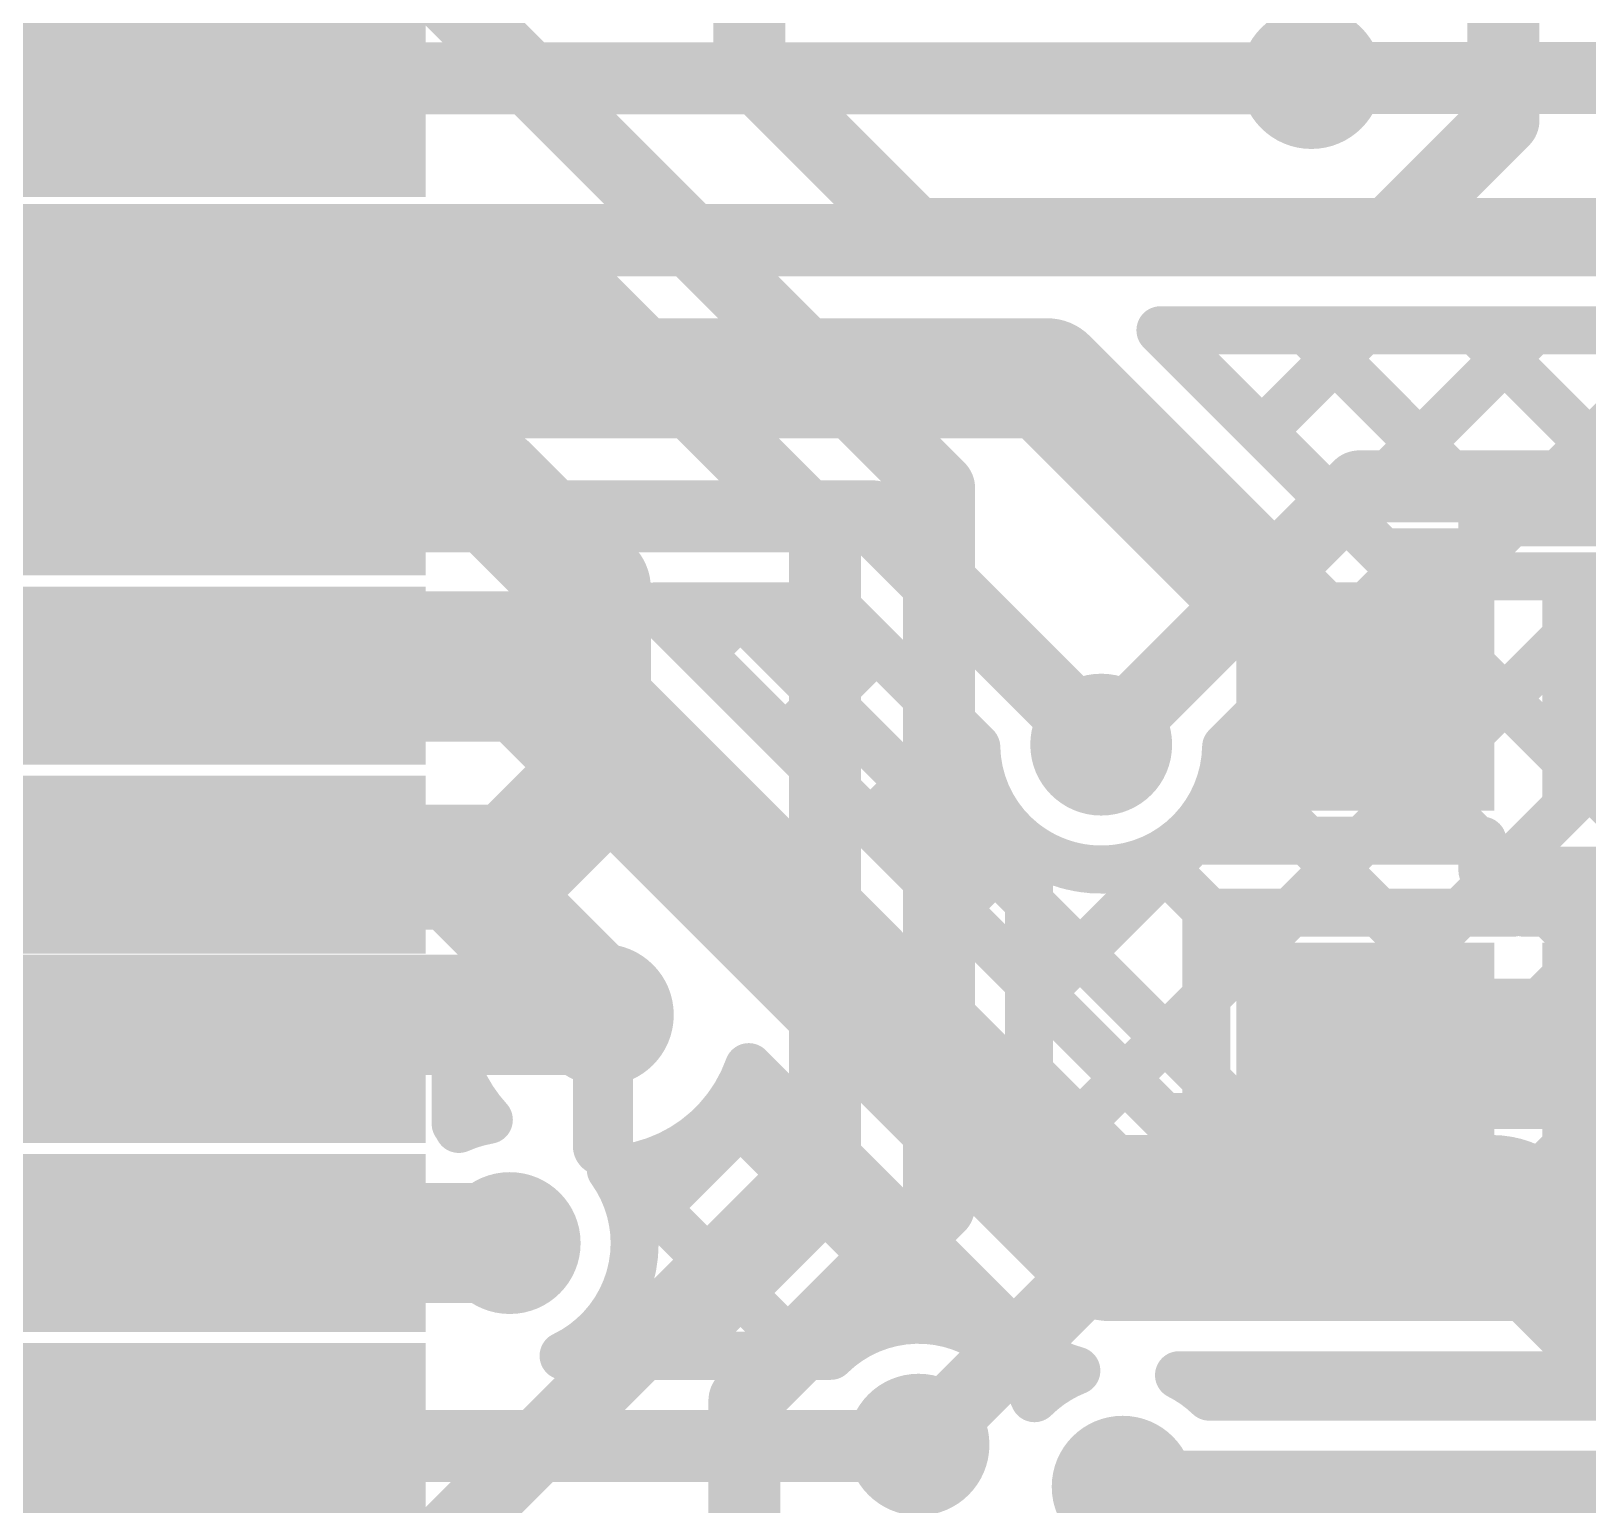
# Model space of a CAD drawing. Header units: millimetres. Extents: x -0.01 to 3.73, y -0.01 to 3.05.
# Drawn here: x 0.6348 to 0.8941, y 2.3144 to 2.5598 of the extents above; entities that cross this region are included whole.
import ezdxf

# ---------------------------------------------------------------- set-up
doc = ezdxf.new("R2010")
doc.units = ezdxf.units.MM
doc.header["$MEASUREMENT"] = 0
for name, color, linetype in [('BottomLayer', 5, 'Continuous'), ('BottomPaste', 16, 'Continuous'), ('BottomSolder', 6, 'Continuous'), ('TopLayer', 1, 'Continuous'), ('TopPaste', 8, 'Continuous'), ('TopSolder', 216, 'Continuous'), ('ViaHoleLayer', 16, 'Continuous')]:
    doc.layers.add(name, color=color, linetype=linetype)

# ---------------------------------------------------------------- blocks, each defined once
blk = doc.blocks.new('32_TQFP_17')
at = {"layer": 'TopLayer'}
for points in [[(-0.19881885, 0.12106295), (-0.13582675, 0.12106295), (-0.13582675, 0.09940945), (-0.19881885, 0.09940945)], [(-0.19881885, 0.08956685), (-0.13582675, 0.08956685), (-0.13582675, 0.06791335), (-0.19881885, 0.06791335)], [(-0.19881885, 0.05807085), (-0.13582675, 0.05807085), (-0.13582675, 0.03641735), (-0.19881885, 0.03641735)], [(-0.19881885, 0.02657475), (-0.13582675, 0.02657475), (-0.13582675, 0.00492125), (-0.19881885, 0.00492125)], [(-0.19881885, -0.00492125), (-0.13582675, -0.00492125), (-0.13582675, -0.02657475), (-0.19881885, -0.02657475)], [(-0.19881885, -0.03641735), (-0.13582675, -0.03641735), (-0.13582675, -0.05807085), (-0.19881885, -0.05807085)], [(-0.19881885, -0.06791345), (-0.13582675, -0.06791345), (-0.13582675, -0.08956695), (-0.19881885, -0.08956695)], [(-0.19881885, -0.09940945), (-0.13582675, -0.09940945), (-0.13582675, -0.12106295), (-0.19881885, -0.12106295)]]:
    blk.add_hatch(color=1, dxfattribs=at).paths.add_polyline_path(points)
at = {"layer": 'TopPaste'}
for points in [[(-0.19881885, 0.12106295), (-0.13582675, 0.12106295), (-0.13582675, 0.09940945), (-0.19881885, 0.09940945)], [(-0.19881885, 0.08956685), (-0.13582675, 0.08956685), (-0.13582675, 0.06791335), (-0.19881885, 0.06791335)], [(-0.19881885, 0.05807085), (-0.13582675, 0.05807085), (-0.13582675, 0.03641735), (-0.19881885, 0.03641735)], [(-0.19881885, 0.02657475), (-0.13582675, 0.02657475), (-0.13582675, 0.00492125), (-0.19881885, 0.00492125)], [(-0.19881885, -0.00492125), (-0.13582675, -0.00492125), (-0.13582675, -0.02657475), (-0.19881885, -0.02657475)], [(-0.19881885, -0.03641735), (-0.13582675, -0.03641735), (-0.13582675, -0.05807085), (-0.19881885, -0.05807085)], [(-0.19881885, -0.06791345), (-0.13582675, -0.06791345), (-0.13582675, -0.08956695), (-0.19881885, -0.08956695)], [(-0.19881885, -0.09940945), (-0.13582675, -0.09940945), (-0.13582675, -0.12106295), (-0.19881885, -0.12106295)]]:
    blk.add_hatch(color=8, dxfattribs=at).paths.add_polyline_path(points)
at = {"layer": 'TopSolder'}
for points in [[(-0.20281885, 0.12506295), (-0.13182675, 0.12506295), (-0.13182675, 0.09540945), (-0.20281885, 0.09540945)], [(-0.20281885, 0.09356685), (-0.13182675, 0.09356685), (-0.13182675, 0.06391335), (-0.20281885, 0.06391335)], [(-0.20281885, 0.06207085), (-0.13182675, 0.06207085), (-0.13182675, 0.03241735), (-0.20281885, 0.03241735)], [(-0.20281885, 0.03057475), (-0.13182675, 0.03057475), (-0.13182675, 0.00092125), (-0.20281885, 0.00092125)], [(-0.20281885, -0.00092125), (-0.13182675, -0.00092125), (-0.13182675, -0.03057475), (-0.20281885, -0.03057475)], [(-0.20281885, -0.03241735), (-0.13182675, -0.03241735), (-0.13182675, -0.06207085), (-0.20281885, -0.06207085)], [(-0.20281885, -0.06391345), (-0.13182675, -0.06391345), (-0.13182675, -0.09356695), (-0.20281885, -0.09356695)], [(-0.20281885, -0.09540945), (-0.13182675, -0.09540945), (-0.13182675, -0.12506295), (-0.20281885, -0.12506295)]]:
    blk.add_hatch(color=216, dxfattribs=at).paths.add_polyline_path(points)
blk = doc.blocks.new('R__0603_B_106')
at = {"layer": 'BottomLayer'}
for points in [[(-0.045, -0.0175), (-0.045, 0.0175), (-0.015, 0.0175), (-0.015, -0.0175)], [(0.015, -0.0175), (0.015, 0.0175), (0.045, 0.0175), (0.045, -0.0175)]]:
    blk.add_hatch(color=5, dxfattribs=at).paths.add_polyline_path(points)
at = {"layer": 'BottomPaste'}
for points in [[(-0.045, -0.0175), (-0.045, 0.0175), (-0.015, 0.0175), (-0.015, -0.0175)], [(0.015, -0.0175), (0.015, 0.0175), (0.045, 0.0175), (0.045, -0.0175)]]:
    blk.add_hatch(color=16, dxfattribs=at).paths.add_polyline_path(points)
at = {"layer": 'BottomSolder'}
for points in [[(-0.049, -0.0215), (-0.049, 0.0215), (-0.011, 0.0215), (-0.011, -0.0215)], [(0.011, -0.0215), (0.011, 0.0215), (0.049, 0.0215), (0.049, -0.0215)]]:
    blk.add_hatch(color=6, dxfattribs=at).paths.add_polyline_path(points)
blk = doc.blocks.new('R__0603_B_107')
at = {"layer": 'BottomLayer'}
for points in [[(-0.045, -0.0175), (-0.045, 0.0175), (-0.015, 0.0175), (-0.015, -0.0175)], [(0.015, -0.0175), (0.015, 0.0175), (0.045, 0.0175), (0.045, -0.0175)]]:
    blk.add_hatch(color=5, dxfattribs=at).paths.add_polyline_path(points)
at = {"layer": 'BottomPaste'}
for points in [[(-0.045, -0.0175), (-0.045, 0.0175), (-0.015, 0.0175), (-0.015, -0.0175)], [(0.015, -0.0175), (0.015, 0.0175), (0.045, 0.0175), (0.045, -0.0175)]]:
    blk.add_hatch(color=16, dxfattribs=at).paths.add_polyline_path(points)
at = {"layer": 'BottomSolder'}
for points in [[(-0.049, -0.0215), (-0.049, 0.0215), (-0.011, 0.0215), (-0.011, -0.0215)], [(0.011, -0.0215), (0.011, 0.0215), (0.049, 0.0215), (0.049, -0.0215)]]:
    blk.add_hatch(color=6, dxfattribs=at).paths.add_polyline_path(points)

msp = doc.modelspace()

# ---------------------------------------------------------------- hatches: boundary and pattern name
at = {"layer": 'BottomLayer'}
h = msp.add_hatch(color=5, dxfattribs=at)
edge = h.paths.add_edge_path()
edge.add_arc((0.848, 2.552), 0.011811, 0, 360)
h = msp.add_hatch(color=5, dxfattribs=at)
edge = h.paths.add_edge_path()
edge.add_arc((0.813, 2.441), 0.011811, 0, 360)
h = msp.add_hatch(color=5, dxfattribs=at)
edge = h.paths.add_edge_path()
edge.add_arc((0.73, 2.396), 0.011811, 0, 360)
h = msp.add_hatch(color=5, dxfattribs=at)
edge = h.paths.add_edge_path()
edge.add_arc((0.7144838, 2.358), 0.011811, 0, 360)
h = msp.add_hatch(color=5, dxfattribs=at)
edge = h.paths.add_edge_path()
edge.add_arc((0.7825732, 2.3244267), 0.011811, 0, 360)
h = msp.add_hatch(color=5, dxfattribs=at)
edge = h.paths.add_edge_path()
edge.add_arc((0.8165748, 2.3174267), 0.011811, 0, 360)
at = {"layer": 'TopLayer'}
h = msp.add_hatch(color=1, dxfattribs=at)
edge = h.paths.add_edge_path()
edge.add_arc((0.848, 2.552), 0.011811, 0, 360)
h = msp.add_hatch(color=1, dxfattribs=at)
edge = h.paths.add_edge_path()
edge.add_arc((0.813, 2.441), 0.011811, 0, 360)
h = msp.add_hatch(color=1, dxfattribs=at)
edge = h.paths.add_edge_path()
edge.add_arc((0.73, 2.396), 0.011811, 0, 360)
h = msp.add_hatch(color=1, dxfattribs=at)
edge = h.paths.add_edge_path()
edge.add_arc((0.7144838, 2.358), 0.011811, 0, 360)
h = msp.add_hatch(color=1, dxfattribs=at)
edge = h.paths.add_edge_path()
edge.add_arc((0.7825732, 2.3244267), 0.011811, 0, 360)
h = msp.add_hatch(color=1, dxfattribs=at)
edge = h.paths.add_edge_path()
edge.add_arc((0.8165748, 2.3174267), 0.011811, 0, 360)
at = {"layer": 'ViaHoleLayer'}
h = msp.add_hatch(color=16, dxfattribs=at)
edge = h.paths.add_edge_path()
edge.add_arc((0.848, 2.552), 0.0059055, 0, 360)
h = msp.add_hatch(color=16, dxfattribs=at)
edge = h.paths.add_edge_path()
edge.add_arc((0.813, 2.441), 0.0059055, 0, 360)
h = msp.add_hatch(color=16, dxfattribs=at)
edge = h.paths.add_edge_path()
edge.add_arc((0.73, 2.396), 0.0059055, 0, 360)
h = msp.add_hatch(color=16, dxfattribs=at)
edge = h.paths.add_edge_path()
edge.add_arc((0.7144838, 2.358), 0.0059055, 0, 360)
h = msp.add_hatch(color=16, dxfattribs=at)
edge = h.paths.add_edge_path()
edge.add_arc((0.7825732, 2.3244267), 0.0059055, 0, 360)
h = msp.add_hatch(color=16, dxfattribs=at)
edge = h.paths.add_edge_path()
edge.add_arc((0.8165748, 2.3174267), 0.0059055, 0, 360)

# ---------------------------------------------------------------- linework, layer by layer
at = {"layer": 'BottomLayer'}
for points, const_width in [([(0.88, 2.545), (0.88, 2.652)], 0.012), ([(0.501935, 2.551935), (0.848, 2.551935)], 0.012), ([(0.86, 2.525), (0.88, 2.545)], 0.012), ([(0.506, 2.525), (0.86, 2.525)], 0.012), ([(0.86, 2.525), (1.025, 2.525)], 0.012), ([(0.82287, 2.51), (0.86, 2.51)], 0.008), ([(0.82287, 2.51), (0.85987, 2.473)], 0.008), ([(0.8256217, 2.5072482), (0.8283735, 2.51)], 0.008), ([(0.8397639, 2.4931061), (0.8566578, 2.51)], 0.008), ([(0.847162, 2.51), (0.879162, 2.478)], 0.008), ([(0.853906, 2.4789639), (0.8849421, 2.51)], 0.008), ([(0.86, 2.51), (1.0187868, 2.51)], 0.008), ([(0.8754463, 2.51), (0.9074463, 2.478)], 0.008), ([(0.8812264, 2.478), (0.9132264, 2.51)], 0.008), ([(0.524, 2.502), (0.804, 2.502)], 0.02), ([(0.804, 2.502), (0.8495, 2.4565)], 0.02), ([(0.551, 2.479), (0.775, 2.479)], 0.012), ([(0.775, 2.479), (0.813, 2.441)], 0.012), ([(0.8765, 2.478), (0.9395, 2.478)], 0.008), ([(0.8765, 2.4732736), (0.8812264, 2.478)], 0.008), ([(0.8765, 2.473), (0.8765, 2.478)], 0.008), ([(0.85987, 2.473), (0.8765, 2.473)], 0.008), ([(0.6, 2.454), (0.7180001, 2.454)], 0.025), ([(0.7180001, 2.454), (0.8145001, 2.3575)], 0.025), ([(0.7384057, 2.464), (0.7687868, 2.464)], 0.008), ([(0.7384057, 2.464), (0.8234057, 2.379)], 0.008), ([(0.7462474, 2.4561582), (0.7540892, 2.464)], 0.008), ([(0.7517405, 2.464), (0.8305, 2.3852405)], 0.008), ([(0.7687868, 2.464), (0.792193, 2.4405938)], 0.008), ([(0.8495, 2.454), (0.8495, 2.4565)], 0.02), ([(0.8495, 2.454), (0.8545, 2.449)], 0.02), ([(0.7603896, 2.4420161), (0.7755801, 2.4572066)], 0.008), ([(0.8545, 2.449), (0.857, 2.449)], 0.02), ([(0.7745317, 2.4278739), (0.7897223, 2.4430645)], 0.008), ([(0.8305, 2.425), (0.8305, 2.4297373)], 0.008), ([(0.802816, 2.3995896), (0.8305, 2.4272736)], 0.008), ([(0.7886739, 2.4137318), (0.7998292, 2.4248871)], 0.008), ([(0.8305, 2.425), (0.8765, 2.425)], 0.008), ([(0.8445107, 2.413), (0.8565107, 2.425)], 0.008), ([(0.8473091, 2.425), (0.8593091, 2.413)], 0.008), ([(0.8765, 2.42), (0.8765, 2.425)], 0.008), ([(0.8765, 2.4240934), (0.8805934, 2.42)], 0.008), ([(0.821857, 2.4221678), (0.8310248, 2.413)], 0.008), ([(0.872795, 2.413), (0.879795, 2.42)], 0.008), ([(0.8765, 2.42), (0.929213, 2.42)], 0.008), ([(0.8805934, 2.42), (0.8875934, 2.413)], 0.008), ([(0.8305, 2.413), (0.8815, 2.413)], 0.008), ([(0.8305, 2.379), (0.8305, 2.413)], 0.008), ([(0.8835, 2.413), (0.9307881, 2.413)], 0.008), ([(0.511, 2.396), (0.73, 2.396)], 0.02), ([(0.73, 2.374189), (0.73, 2.396)], 0.01), ([(0.8169582, 2.3854475), (0.8305, 2.3989893)], 0.008), ([(0.8575079, 2.3895079), (0.950004, 2.3895079)], 0.025), ([(0.857, 2.389), (0.8575079, 2.3895079)], 0.012), ([(0.754299, 2.3872955), (0.7992973, 2.3422972)], 0.008), ([(0.7351747, 2.3602326), (0.7582683, 2.3833262)], 0.008), ([(0.7505306, 2.380357), (0.7859209, 2.3449667)], 0.008), ([(0.8234057, 2.379), (0.8305, 2.379)], 0.008), ([(0.7323107, 2.3702926), (0.7633796, 2.3392237)], 0.008), ([(0.7424501, 2.3392237), (0.7724104, 2.369184)], 0.008), ([(0.8145001, 2.3575), (0.950004, 2.3575)], 0.025), ([(0.524, 2.358), (0.7144838, 2.358)], 0.02), ([(0.7755149, 2.3440042), (0.7865526, 2.3550419)], 0.008), ([(0.7300884, 2.3442306), (0.7350953, 2.3392237)], 0.008), ([(0.7980899, 2.3382949), (0.8007591, 2.3409641)], 0.008), ([(0.7234587, 2.3392237), (0.7679395, 2.3392237)], 0.008), ([(0.8259626, 2.336), (0.950004, 2.336)], 0.008), ([(0.8487903, 2.3324267), (0.8523636, 2.336)], 0.008), ([(0.8514562, 2.336), (0.8550295, 2.3324267)], 0.008), ([(0.8770746, 2.3324267), (0.8806479, 2.336)], 0.008), ([(0.8797405, 2.336), (0.8833138, 2.3324267)], 0.008), ([(0.8310004, 2.3324267), (1.031, 2.3324267)], 0.008), ([(0.5402237, 2.3242237), (0.7823702, 2.3242237)], 0.012), ([(0.7823702, 2.3242237), (0.7825732, 2.3244267)], 0.012), ([(0.8165748, 2.3174267), (1.1083019, 2.3174267)], 0.012), ([(0.8165748, 2.2654252), (0.8165748, 2.3174267)], 0.012)]:
    msp.add_lwpolyline(points, dxfattribs=dict(at, const_width=const_width))
for points, const_width in [([(0.845, 2.551935, 1), (0.851, 2.551935, 1)], 0.006), ([(0.877, 2.545, 1), (0.883, 2.545, 1)], 0.006), ([(0.877, 2.545, 1), (0.883, 2.545, 1)], 0.006), ([(0.857, 2.525, 1), (0.863, 2.525, 1)], 0.006), ([(0.857, 2.525, 1), (0.863, 2.525, 1)], 0.006), ([(0.857, 2.525, 1), (0.863, 2.525, 1)], 0.006), ([(0.82087, 2.51, 1), (0.82487, 2.51, 1)], 0.004), ([(0.82087, 2.51, 1), (0.82487, 2.51, 1)], 0.004), ([(0.8263735, 2.51, 1), (0.8303735, 2.51, 1)], 0.004), ([(0.845162, 2.51, 1), (0.849162, 2.51, 1)], 0.004), ([(0.8546578, 2.51, 1), (0.8586578, 2.51, 1)], 0.004), ([(0.858, 2.51, 1), (0.862, 2.51, 1)], 0.004), ([(0.858, 2.51, 1), (0.862, 2.51, 1)], 0.004), ([(0.8734463, 2.51, 1), (0.8774463, 2.51, 1)], 0.004), ([(0.8829421, 2.51, 1), (0.8869421, 2.51, 1)], 0.004), ([(0.799, 2.502, 1), (0.809, 2.502, 1)], 0.01), ([(0.799, 2.502, 1), (0.809, 2.502, 1)], 0.01), ([(0.8236217, 2.5072482, 1), (0.8276217, 2.5072482, 1)], 0.004), ([(0.8377639, 2.4931061, 1), (0.8417639, 2.4931061, 1)], 0.004), ([(0.772, 2.479, 1), (0.778, 2.479, 1)], 0.006), ([(0.772, 2.479, 1), (0.778, 2.479, 1)], 0.006), ([(0.851906, 2.4789639, 1), (0.855906, 2.4789639, 1)], 0.004), ([(0.8745, 2.478, 1), (0.8785, 2.478, 1)], 0.004), ([(0.8745, 2.478, 1), (0.8785, 2.478, 1)], 0.004), ([(0.877162, 2.478, 1), (0.881162, 2.478, 1)], 0.004), ([(0.8792264, 2.478, 1), (0.8832264, 2.478, 1)], 0.004), ([(0.8792264, 2.478, 1), (0.8832264, 2.478, 1)], 0.004), ([(0.85787, 2.473, 1), (0.86187, 2.473, 1)], 0.004), ([(0.85787, 2.473, 1), (0.86187, 2.473, 1)], 0.004), ([(0.8745, 2.4732736, 1), (0.8785, 2.4732736, 1)], 0.004), ([(0.8745, 2.473, 1), (0.8785, 2.473, 1)], 0.004), ([(0.8745, 2.473, 1), (0.8785, 2.473, 1)], 0.004), ([(0.7117501, 2.454, 1), (0.7242501, 2.454, 1)], 0.0125), ([(0.7117501, 2.454, 1), (0.7242501, 2.454, 1)], 0.0125), ([(0.7364057, 2.464, 1), (0.7404057, 2.464, 1)], 0.004), ([(0.7364057, 2.464, 1), (0.7404057, 2.464, 1)], 0.004), ([(0.7497405, 2.464, 1), (0.7537405, 2.464, 1)], 0.004), ([(0.7520892, 2.464, 1), (0.7560892, 2.464, 1)], 0.004), ([(0.7667868, 2.464, 1), (0.7707868, 2.464, 1)], 0.004), ([(0.7667868, 2.464, 1), (0.7707868, 2.464, 1)], 0.004), ([(0.8445, 2.4565, 1), (0.8545, 2.4565, 1)], 0.01), ([(0.8445, 2.4565, 1), (0.8545, 2.4565, 1)], 0.01), ([(0.8445, 2.454, 1), (0.8545, 2.454, 1)], 0.01), ([(0.8445, 2.454, 1), (0.8545, 2.454, 1)], 0.01), ([(0.7735801, 2.4572066, 1), (0.7775801, 2.4572066, 1)], 0.004), ([(0.7442474, 2.4561582, 1), (0.7482474, 2.4561582, 1)], 0.004), ([(0.8495, 2.449, 1), (0.8595, 2.449, 1)], 0.01), ([(0.8495, 2.449, 1), (0.8595, 2.449, 1)], 0.01), ([(0.852, 2.449, 1), (0.862, 2.449, 1)], 0.01), ([(0.7583896, 2.4420161, 1), (0.7623896, 2.4420161, 1)], 0.004), ([(0.7877223, 2.4430645, 1), (0.7917223, 2.4430645, 1)], 0.004), ([(0.81, 2.441, 1), (0.816, 2.441, 1)], 0.006), ([(0.790193, 2.4405938, 1), (0.794193, 2.4405938, 1)], 0.004), ([(0.790193, 2.4405938, 1), (0.794193, 2.4405938, 1)], 0.004), ([(0.8285, 2.4297373, 1), (0.8325, 2.4297373, 1)], 0.004), ([(0.8285, 2.4297373, 1), (0.8325, 2.4297373, 1)], 0.004), ([(0.7725317, 2.4278739, 1), (0.7765317, 2.4278739, 1)], 0.004), ([(0.8285, 2.4272736, 1), (0.8325, 2.4272736, 1)], 0.004), ([(0.7978292, 2.4248871, 1), (0.8018292, 2.4248871, 1)], 0.004), ([(0.8285, 2.425, 1), (0.8325, 2.425, 1)], 0.004), ([(0.8285, 2.425, 1), (0.8325, 2.425, 1)], 0.004), ([(0.8453091, 2.425, 1), (0.8493091, 2.425, 1)], 0.004), ([(0.8545107, 2.425, 1), (0.8585107, 2.425, 1)], 0.004), ([(0.8745, 2.425, 1), (0.8785, 2.425, 1)], 0.004), ([(0.8745, 2.425, 1), (0.8785, 2.425, 1)], 0.004), ([(0.8745, 2.4240934, 1), (0.8785, 2.4240934, 1)], 0.004), ([(0.819857, 2.4221678, 1), (0.823857, 2.4221678, 1)], 0.004), ([(0.8745, 2.42, 1), (0.8785, 2.42, 1)], 0.004), ([(0.8745, 2.42, 1), (0.8785, 2.42, 1)], 0.004), ([(0.877795, 2.42, 1), (0.881795, 2.42, 1)], 0.004), ([(0.8785934, 2.42, 1), (0.8825934, 2.42, 1)], 0.004), ([(0.8785934, 2.42, 1), (0.8825934, 2.42, 1)], 0.004), ([(0.7866739, 2.4137318, 1), (0.7906739, 2.4137318, 1)], 0.004), ([(0.8285, 2.413, 1), (0.8325, 2.413, 1)], 0.004), ([(0.8285, 2.413, 1), (0.8325, 2.413, 1)], 0.004), ([(0.8290248, 2.413, 1), (0.8330248, 2.413, 1)], 0.004), ([(0.8425107, 2.413, 1), (0.8465107, 2.413, 1)], 0.004), ([(0.8573091, 2.413, 1), (0.8613091, 2.413, 1)], 0.004), ([(0.870795, 2.413, 1), (0.874795, 2.413, 1)], 0.004), ([(0.8795, 2.413, 1), (0.8835, 2.413, 1)], 0.004), ([(0.8815, 2.413, 1), (0.8855, 2.413, 1)], 0.004), ([(0.8855934, 2.413, 1), (0.8895934, 2.413, 1)], 0.004), ([(0.725, 2.396, 1), (0.735, 2.396, 1)], 0.01), ([(0.800816, 2.3995896, 1), (0.804816, 2.3995896, 1)], 0.004), ([(0.7275, 2.396, 1), (0.7325, 2.396, 1)], 0.005), ([(0.8285, 2.3989893, 1), (0.8325, 2.3989893, 1)], 0.004), ([(0.8512579, 2.3895079, 1), (0.8637579, 2.3895079, 1)], 0.0125), ([(0.854, 2.389, 1), (0.86, 2.389, 1)], 0.006), ([(0.8545079, 2.3895079, 1), (0.8605079, 2.3895079, 1)], 0.006), ([(0.752299, 2.3872955, 1), (0.756299, 2.3872955, 1)], 0.004), ([(0.752299, 2.3872955, 1), (0.756299, 2.3872955, 1)], 0.004), ([(0.8149582, 2.3854475, 1), (0.8189582, 2.3854475, 1)], 0.004), ([(0.8285, 2.3852405, 1), (0.8325, 2.3852405, 1)], 0.004), ([(0.7562683, 2.3833262, 1), (0.7602683, 2.3833262, 1)], 0.004), ([(0.7485306, 2.380357, 1), (0.7525306, 2.380357, 1)], 0.004), ([(0.8214057, 2.379, 1), (0.8254057, 2.379, 1)], 0.004), ([(0.8214057, 2.379, 1), (0.8254057, 2.379, 1)], 0.004), ([(0.8285, 2.379, 1), (0.8325, 2.379, 1)], 0.004), ([(0.8285, 2.379, 1), (0.8325, 2.379, 1)], 0.004), ([(0.7275, 2.374189, 1), (0.7325, 2.374189, 1)], 0.005), ([(0.729327, 2.3702231, 1), (0.733327, 2.3702231, 1)], 0.004), ([(0.729327, 2.3702231, 1), (0.733327, 2.3702231, 1)], 0.004), ([(0.7303107, 2.3702926, 1), (0.7343107, 2.3702926, 1)], 0.004), ([(0.7704104, 2.369184, 1), (0.7744104, 2.369184, 1)], 0.004), ([(0.8082501, 2.3575, 1), (0.8207501, 2.3575, 1)], 0.0125), ([(0.8082501, 2.3575, 1), (0.8207501, 2.3575, 1)], 0.0125), ([(0.7094838, 2.358, 1), (0.7194838, 2.358, 1)], 0.01), ([(0.7331747, 2.3602326, 1), (0.7371747, 2.3602326, 1)], 0.004), ([(0.7332948, 2.358, 1), (0.7372948, 2.358, 1)], 0.004), ([(0.7332948, 2.358, 1), (0.7372948, 2.358, 1)], 0.004), ([(0.7845526, 2.3550419, 1), (0.7885526, 2.3550419, 1)], 0.004), ([(0.7280884, 2.3442306, 1), (0.7320884, 2.3442306, 1)], 0.004), ([(0.7735149, 2.3440042, 1), (0.7775149, 2.3440042, 1)], 0.004), ([(0.7839209, 2.3449667, 1), (0.7879209, 2.3449667, 1)], 0.004), ([(0.7972973, 2.3422972, 1), (0.8012973, 2.3422972, 1)], 0.004), ([(0.7972973, 2.3422972, 1), (0.8012973, 2.3422972, 1)], 0.004), ([(0.7972973, 2.3422972, 1), (0.8012973, 2.3422972, 1)], 0.004), ([(0.7987591, 2.3409641, 1), (0.8027591, 2.3409641, 1)], 0.004), ([(0.7214587, 2.3392237, 1), (0.7254587, 2.3392237, 1)], 0.004), ([(0.7214587, 2.3392237, 1), (0.7254587, 2.3392237, 1)], 0.004), ([(0.7330953, 2.3392237, 1), (0.7370953, 2.3392237, 1)], 0.004), ([(0.7404501, 2.3392237, 1), (0.7444501, 2.3392237, 1)], 0.004), ([(0.7613796, 2.3392237, 1), (0.7653796, 2.3392237, 1)], 0.004), ([(0.7659395, 2.3392237, 1), (0.7699395, 2.3392237, 1)], 0.004), ([(0.7659395, 2.3392237, 1), (0.7699395, 2.3392237, 1)], 0.004), ([(0.7960899, 2.3382949, 1), (0.8000899, 2.3382949, 1)], 0.004), ([(0.806857, 2.3367538, 1), (0.810857, 2.3367538, 1)], 0.004), ([(0.806857, 2.3367538, 1), (0.810857, 2.3367538, 1)], 0.004), ([(0.806857, 2.3367537, 1), (0.810857, 2.3367537, 1)], 0.004), ([(0.8239626, 2.336, 1), (0.8279626, 2.336, 1)], 0.004), ([(0.8239626, 2.336, 1), (0.8279626, 2.336, 1)], 0.004), ([(0.8494562, 2.336, 1), (0.8534562, 2.336, 1)], 0.004), ([(0.8503636, 2.336, 1), (0.8543636, 2.336, 1)], 0.004), ([(0.8777405, 2.336, 1), (0.8817405, 2.336, 1)], 0.004), ([(0.8786479, 2.336, 1), (0.8826479, 2.336, 1)], 0.004), ([(0.7998891, 2.3321722, 1), (0.8038891, 2.3321722, 1)], 0.004), ([(0.7998892, 2.3321722, 1), (0.8038892, 2.3321722, 1)], 0.004), ([(0.8290004, 2.3324267, 1), (0.8330004, 2.3324267, 1)], 0.004), ([(0.8290004, 2.3324267, 1), (0.8330004, 2.3324267, 1)], 0.004), ([(0.8467903, 2.3324267, 1), (0.8507903, 2.3324267, 1)], 0.004), ([(0.8530295, 2.3324267, 1), (0.8570295, 2.3324267, 1)], 0.004), ([(0.8750746, 2.3324267, 1), (0.8790746, 2.3324267, 1)], 0.004), ([(0.8813138, 2.3324267, 1), (0.8853138, 2.3324267, 1)], 0.004), ([(0.7793702, 2.3242237, 1), (0.7853702, 2.3242237, 1)], 0.006), ([(0.7793702, 2.3242237, 1), (0.7853702, 2.3242237, 1)], 0.006), ([(0.7795732, 2.3244267, 1), (0.7855732, 2.3244267, 1)], 0.006), ([(0.8135748, 2.3174267, 1), (0.8195748, 2.3174267, 1)], 0.006), ([(0.8135748, 2.3174267, 1), (0.8195748, 2.3174267, 1)], 0.006)]:
    msp.add_lwpolyline(points, format="xyb", close=True, dxfattribs=dict(at, const_width=const_width))
at = {"layer": 'BottomLayer', "const_width": 0.008}
for points in [[(0.8305, 2.4297373, -0.740752301620546), (0.792193, 2.4405938)], [(0.754299, 2.3872955, -0.3026046078747788), (0.731327, 2.3702231)], [(0.731327, 2.3702231, -0.1582429602843508), (0.7352948, 2.358)], [(0.7352948, 2.358, -0.2888843005273857), (0.7234587, 2.3392237)], [(0.7679395, 2.3392237, -0.5363737100358529), (0.8018891, 2.3321722)], [(0.808857, 2.3367538, -0.1306909544822742), (0.7992973, 2.3422972)], [(0.808857, 2.3367538, -0.1306909544822742), (0.7992973, 2.3422972)], [(0.8018892, 2.3321722, -0.1012026366005895), (0.808857, 2.3367537)], [(0.8259626, 2.336, -0.0746095544059026), (0.8310004, 2.3324267)]]:
    msp.add_lwpolyline(points, format="xyb", dxfattribs=at)
at = {"layer": 'TopLayer'}
for points, const_width in [([(0.665, 2.5469921), (0.665, 2.621)], 0.012), ([(0.754388, 2.5536121), (0.754388, 2.6032733)], 0.012), ([(0.695935, 2.5737653), (0.786, 2.4837003)], 0.012), ([(0.754388, 2.5536121), (0.7820001, 2.526)], 0.012), ([(0.848, 2.552), (0.903, 2.552)], 0.012), ([(0.7820001, 2.526), (0.921, 2.526)], 0.012), ([(0.665, 2.515496), (0.7273343, 2.515496)], 0.012), ([(0.7273343, 2.515496), (0.767, 2.4758303)], 0.012), ([(0.665, 2.484), (0.711, 2.484)], 0.02), ([(0.711, 2.484), (0.728, 2.467)], 0.02), ([(0.786, 2.3641847), (0.786, 2.4837003)], 0.012), ([(0.813, 2.441), (0.856, 2.484)], 0.012), ([(0.856, 2.484), (0.9996457, 2.484)], 0.012), ([(0.767, 2.3720547), (0.767, 2.4758303)], 0.012), ([(0.728, 2.4340079), (0.728, 2.467)], 0.02), ([(0.801, 2.3977736), (0.8722264, 2.469)], 0.008), ([(0.801, 2.3694893), (0.9005107, 2.469)], 0.008), ([(0.831795, 2.372), (0.928795, 2.469)], 0.008), ([(0.833807, 2.4405938), (0.8622132, 2.469)], 0.008), ([(0.8610455, 2.4678323), (0.9309655, 2.3979122)], 0.008), ([(0.8622132, 2.469), (0.9541496, 2.469)], 0.008), ([(0.888162, 2.469), (0.9300935, 2.4270685)], 0.008), ([(0.8600793, 2.372), (0.9541496, 2.4660703)], 0.008), ([(0.611, 2.4525039), (0.665, 2.4525039)], 0.02), ([(0.8469033, 2.4536901), (0.9320528, 2.3685406)], 0.008), ([(0.715, 2.4210079), (0.728, 2.4340079)], 0.02), ([(0.833676, 2.4386331), (0.935004, 2.3373051)], 0.008), ([(0.665, 2.4210079), (0.6658268, 2.4201811)], 0.02), ([(0.665, 2.4210079), (0.715, 2.4210079)], 0.02), ([(0.6658268, 2.4201811), (0.7058189, 2.4201811)], 0.02), ([(0.7058189, 2.4201811), (0.73, 2.396)], 0.02), ([(0.6051562, 2.4187299), (0.6335475, 2.3903386)], 0.02), ([(0.801, 2.3641847), (0.801, 2.4239971)], 0.008), ([(0.821857, 2.4221678), (0.8720248, 2.372)], 0.008), ([(0.801, 2.4147405), (0.8437405, 2.372)], 0.008), ([(0.886032, 2.3696684), (0.9303916, 2.414028)], 0.008), ([(0.708189, 2.396), (0.73, 2.396)], 0.01), ([(0.73, 2.374189), (0.73, 2.396)], 0.01), ([(0.6335475, 2.3903386), (0.6641732, 2.3903386)], 0.02), ([(0.6641732, 2.3903386), (0.665, 2.3895118)], 0.02), ([(0.7054961, 2.3778425), (0.7054961, 2.3878903)], 0.008), ([(0.801, 2.3864562), (0.8154562, 2.372)], 0.008), ([(0.752, 2.3782679), (0.752, 2.3825016)], 0.008), ([(0.7350316, 2.3612995), (0.752, 2.3782679)], 0.008), ([(0.661, 2.2660547), (0.767, 2.3720547)], 0.012), ([(0.8151465, 2.372), (0.878, 2.372)], 0.008), ([(0.7323107, 2.3702926), (0.7381677, 2.3644356)], 0.008), ([(0.7535827, 2.3317674), (0.786, 2.3641847)], 0.012), ([(0.8009995, 2.3640662), (0.8045339, 2.3676006)], 0.008), ([(0.8886126, 2.3676006), (0.9216636, 2.3345496)], 0.008), ([(0.665, 2.3580157), (0.6650079, 2.3580078)], 0.02), ([(0.6650079, 2.3580078), (0.714476, 2.3580078)], 0.02), ([(0.714476, 2.3580078), (0.7144838, 2.358)], 0.02), ([(0.7825732, 2.3244267), (0.8151465, 2.357)], 0.012), ([(0.8151465, 2.357), (0.878, 2.357)], 0.012), ([(0.878, 2.357), (0.911063, 2.323937)], 0.012), ([(0.5813624, 2.3265197), (0.665, 2.3265197)], 0.02), ([(0.7535827, 2.2694331), (0.7535827, 2.3317674)], 0.012), ([(0.8165748, 2.2694331), (0.8165748, 2.3174267)], 0.02)]:
    msp.add_lwpolyline(points, dxfattribs=dict(at, const_width=const_width))
for points, const_width in [([(0.751388, 2.5536121, 1), (0.757388, 2.5536121, 1)], 0.006), ([(0.751388, 2.5536121, 1), (0.757388, 2.5536121, 1)], 0.006), ([(0.845, 2.552, 1), (0.851, 2.552, 1)], 0.006), ([(0.662, 2.5469921, 1), (0.668, 2.5469921, 1)], 0.006), ([(0.7790001, 2.526, 1), (0.7850001, 2.526, 1)], 0.006), ([(0.7790001, 2.526, 1), (0.7850001, 2.526, 1)], 0.006), ([(0.662, 2.515496, 1), (0.668, 2.515496, 1)], 0.006), ([(0.7243343, 2.515496, 1), (0.7303343, 2.515496, 1)], 0.006), ([(0.7243343, 2.515496, 1), (0.7303343, 2.515496, 1)], 0.006), ([(0.66, 2.484, 1), (0.67, 2.484, 1)], 0.01), ([(0.706, 2.484, 1), (0.716, 2.484, 1)], 0.01), ([(0.706, 2.484, 1), (0.716, 2.484, 1)], 0.01), ([(0.783, 2.4837003, 1), (0.789, 2.4837003, 1)], 0.006), ([(0.783, 2.4837003, 1), (0.789, 2.4837003, 1)], 0.006), ([(0.853, 2.484, 1), (0.859, 2.484, 1)], 0.006), ([(0.853, 2.484, 1), (0.859, 2.484, 1)], 0.006), ([(0.764, 2.4758303, 1), (0.77, 2.4758303, 1)], 0.006), ([(0.764, 2.4758303, 1), (0.77, 2.4758303, 1)], 0.006), ([(0.723, 2.467, 1), (0.733, 2.467, 1)], 0.01), ([(0.723, 2.467, 1), (0.733, 2.467, 1)], 0.01), ([(0.8590455, 2.4678323, 1), (0.8630455, 2.4678323, 1)], 0.004), ([(0.8602132, 2.469, 1), (0.8642132, 2.469, 1)], 0.004), ([(0.8602132, 2.469, 1), (0.8642132, 2.469, 1)], 0.004), ([(0.8702264, 2.469, 1), (0.8742264, 2.469, 1)], 0.004), ([(0.886162, 2.469, 1), (0.890162, 2.469, 1)], 0.004), ([(0.66, 2.4525039, 1), (0.67, 2.4525039, 1)], 0.01), ([(0.8449033, 2.4536901, 1), (0.8489033, 2.4536901, 1)], 0.004), ([(0.81, 2.441, 1), (0.816, 2.441, 1)], 0.006), ([(0.723, 2.4340079, 1), (0.733, 2.4340079, 1)], 0.01), ([(0.723, 2.4340079, 1), (0.733, 2.4340079, 1)], 0.01), ([(0.831676, 2.4386331, 1), (0.835676, 2.4386331, 1)], 0.004), ([(0.831807, 2.4405938, 1), (0.835807, 2.4405938, 1)], 0.004), ([(0.831807, 2.4405938, 1), (0.835807, 2.4405938, 1)], 0.004), ([(0.66, 2.4210079, 1), (0.67, 2.4210079, 1)], 0.01), ([(0.66, 2.4210079, 1), (0.67, 2.4210079, 1)], 0.01), ([(0.6608268, 2.4201811, 1), (0.6708268, 2.4201811, 1)], 0.01), ([(0.6608268, 2.4201811, 1), (0.6708268, 2.4201811, 1)], 0.01), ([(0.7008189, 2.4201811, 1), (0.7108189, 2.4201811, 1)], 0.01), ([(0.7008189, 2.4201811, 1), (0.7108189, 2.4201811, 1)], 0.01), ([(0.71, 2.4210079, 1), (0.72, 2.4210079, 1)], 0.01), ([(0.71, 2.4210079, 1), (0.72, 2.4210079, 1)], 0.01), ([(0.799, 2.4239971, 1), (0.803, 2.4239971, 1)], 0.004), ([(0.799, 2.4239971, 1), (0.803, 2.4239971, 1)], 0.004), ([(0.819857, 2.4221678, 1), (0.823857, 2.4221678, 1)], 0.004), ([(0.799, 2.4147405, 1), (0.803, 2.4147405, 1)], 0.004), ([(0.725, 2.396, 1), (0.735, 2.396, 1)], 0.01), ([(0.705689, 2.396, 1), (0.710689, 2.396, 1)], 0.005), ([(0.7275, 2.396, 1), (0.7325, 2.396, 1)], 0.005), ([(0.7275, 2.396, 1), (0.7325, 2.396, 1)], 0.005), ([(0.799, 2.3977736, 1), (0.803, 2.3977736, 1)], 0.004), ([(0.6285475, 2.3903386, 1), (0.6385475, 2.3903386, 1)], 0.01), ([(0.6285475, 2.3903386, 1), (0.6385475, 2.3903386, 1)], 0.01), ([(0.6591732, 2.3903386, 1), (0.6691732, 2.3903386, 1)], 0.01), ([(0.6591732, 2.3903386, 1), (0.6691732, 2.3903386, 1)], 0.01), ([(0.66, 2.3895118, 1), (0.67, 2.3895118, 1)], 0.01), ([(0.7034961, 2.3878903, 1), (0.7074961, 2.3878903, 1)], 0.004), ([(0.7034961, 2.3878903, 1), (0.7074961, 2.3878903, 1)], 0.004), ([(0.799, 2.3864562, 1), (0.803, 2.3864562, 1)], 0.004), ([(0.75, 2.3825016, 1), (0.754, 2.3825016, 1)], 0.004), ([(0.75, 2.3825016, 1), (0.754, 2.3825016, 1)], 0.004), ([(0.7034961, 2.3778425, 1), (0.7074961, 2.3778425, 1)], 0.004), ([(0.7040102, 2.3770078, 1), (0.7080102, 2.3770078, 1)], 0.004), ([(0.7090099, 2.378519, 1), (0.7130099, 2.378519, 1)], 0.004), ([(0.7090099, 2.378519, 1), (0.7130099, 2.378519, 1)], 0.004), ([(0.75, 2.3782679, 1), (0.754, 2.3782679, 1)], 0.004), ([(0.75, 2.3782679, 1), (0.754, 2.3782679, 1)], 0.004), ([(0.7275, 2.374189, 1), (0.7325, 2.374189, 1)], 0.005), ([(0.764, 2.3720547, 1), (0.77, 2.3720547, 1)], 0.006), ([(0.764, 2.3720547, 1), (0.77, 2.3720547, 1)], 0.006), ([(0.8131465, 2.372, 1), (0.8171465, 2.372, 1)], 0.004), ([(0.8131465, 2.372, 1), (0.8171465, 2.372, 1)], 0.004), ([(0.8131465, 2.372, 1), (0.8171465, 2.372, 1)], 0.004), ([(0.8134562, 2.372, 1), (0.8174562, 2.372, 1)], 0.004), ([(0.829795, 2.372, 1), (0.833795, 2.372, 1)], 0.004), ([(0.8417405, 2.372, 1), (0.8457405, 2.372, 1)], 0.004), ([(0.8580793, 2.372, 1), (0.8620793, 2.372, 1)], 0.004), ([(0.8700248, 2.372, 1), (0.8740248, 2.372, 1)], 0.004), ([(0.876, 2.372, 1), (0.88, 2.372, 1)], 0.004), ([(0.876, 2.372, 1), (0.88, 2.372, 1)], 0.004), ([(0.876, 2.372, 1), (0.88, 2.372, 1)], 0.004), ([(0.729327, 2.3702231, 1), (0.733327, 2.3702231, 1)], 0.004), ([(0.729327, 2.3702231, 1), (0.733327, 2.3702231, 1)], 0.004), ([(0.7303107, 2.3702926, 1), (0.7343107, 2.3702926, 1)], 0.004), ([(0.799, 2.3694893, 1), (0.803, 2.3694893, 1)], 0.004), ([(0.884032, 2.3696684, 1), (0.888032, 2.3696684, 1)], 0.004), ([(0.783, 2.3641847, 1), (0.789, 2.3641847, 1)], 0.006), ([(0.783, 2.3641847, 1), (0.789, 2.3641847, 1)], 0.006), ([(0.8025339, 2.3676006, 1), (0.8065339, 2.3676006, 1)], 0.004), ([(0.8025399, 2.3676066, 1), (0.8065399, 2.3676066, 1)], 0.004), ([(0.8025459, 2.3676126, 1), (0.8065459, 2.3676126, 1)], 0.004), ([(0.8866006, 2.3676126, 1), (0.8906006, 2.3676126, 1)], 0.004), ([(0.8866066, 2.3676066, 1), (0.8906066, 2.3676066, 1)], 0.004), ([(0.8866126, 2.3676006, 1), (0.8906126, 2.3676006, 1)], 0.004), ([(0.66, 2.3580157, 1), (0.67, 2.3580157, 1)], 0.01), ([(0.6600079, 2.3580078, 1), (0.6700079, 2.3580078, 1)], 0.01), ([(0.6600079, 2.3580078, 1), (0.6700079, 2.3580078, 1)], 0.01), ([(0.709476, 2.3580078, 1), (0.719476, 2.3580078, 1)], 0.01), ([(0.709476, 2.3580078, 1), (0.719476, 2.3580078, 1)], 0.01), ([(0.7094838, 2.358, 1), (0.7194838, 2.358, 1)], 0.01), ([(0.7361677, 2.3644356, 1), (0.7401677, 2.3644356, 1)], 0.004), ([(0.7989995, 2.3640662, 1), (0.8029995, 2.3640662, 1)], 0.004), ([(0.799, 2.3641847, 1), (0.803, 2.3641847, 1)], 0.004), ([(0.7330316, 2.3612995, 1), (0.7370316, 2.3612995, 1)], 0.004), ([(0.7330316, 2.3612995, 1), (0.7370316, 2.3612995, 1)], 0.004), ([(0.8121465, 2.357, 1), (0.8181465, 2.357, 1)], 0.006), ([(0.8121465, 2.357, 1), (0.8181465, 2.357, 1)], 0.006), ([(0.875, 2.357, 1), (0.881, 2.357, 1)], 0.006), ([(0.875, 2.357, 1), (0.881, 2.357, 1)], 0.006), ([(0.66, 2.3265197, 1), (0.67, 2.3265197, 1)], 0.01), ([(0.7505827, 2.3317674, 1), (0.7565827, 2.3317674, 1)], 0.006), ([(0.7505827, 2.3317674, 1), (0.7565827, 2.3317674, 1)], 0.006), ([(0.7795732, 2.3244267, 1), (0.7855732, 2.3244267, 1)], 0.006), ([(0.8115748, 2.3174267, 1), (0.8215748, 2.3174267, 1)], 0.01)]:
    msp.add_lwpolyline(points, format="xyb", close=True, dxfattribs=dict(at, const_width=const_width))
at = {"layer": 'TopLayer', "const_width": 0.008}
for points in [[(0.833807, 2.4405938, -0.6014233220069297), (0.801, 2.4239971)], [(0.7110099, 2.378519, -0.106508819631144), (0.7054961, 2.3878903)], [(0.752, 2.3825016, -0.2471098107543582), (0.731327, 2.3702231)], [(0.7060102, 2.3770078, -0.06299284922657436), (0.7110099, 2.378519)], [(0.8045399, 2.3676066, -0.198912367379658), (0.8151465, 2.372)], [(0.8045459, 2.3676126, -0.1987644589970236), (0.8151465, 2.372)], [(0.878, 2.372, -0.1987644589970236), (0.8886006, 2.3676126)], [(0.878, 2.372, -0.198912367379658), (0.8886066, 2.3676066)], [(0.731327, 2.3702231, -0.1176761415560181), (0.7350316, 2.3612995)]]:
    msp.add_lwpolyline(points, format="xyb", dxfattribs=at)

# ---------------------------------------------------------------- block references
msp.add_blockref('32_TQFP_17', (0.8323228, 2.4367559))
at = {"rotation": 90}
for name, p in [('R__0603_B_107', (0.857, 2.419)), ('R__0603_B_106', (0.908, 2.419))]:
    msp.add_blockref(name, p, dxfattribs=at)

doc.saveas('drawing.dxf')
